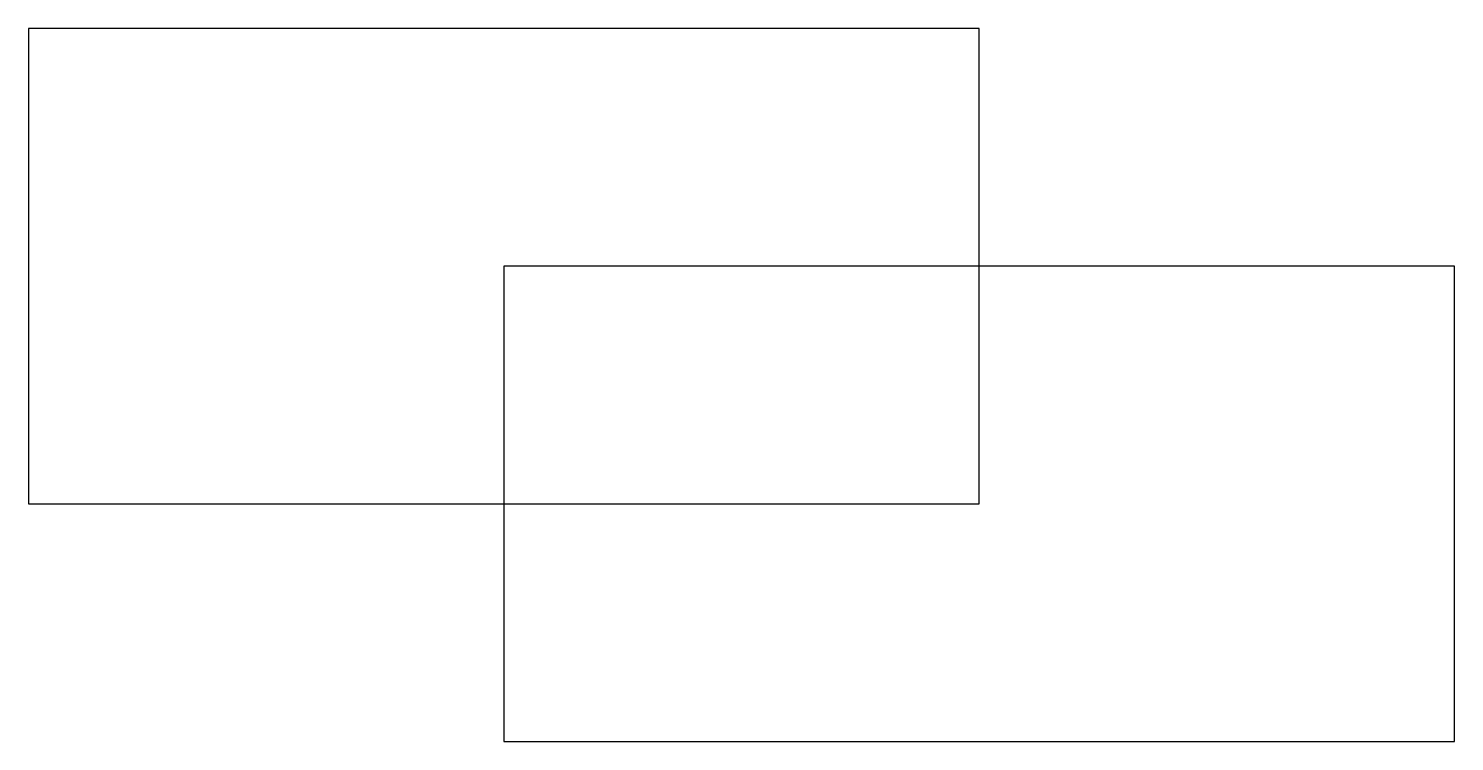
# Model space of a CAD drawing. Header units: millimetres. Extents: x 0 to 60, y -10 to 20.
import ezdxf

# ---------------------------------------------------------------- set-up
doc = ezdxf.new("R2010")
doc.units = ezdxf.units.MM

msp = doc.modelspace()

# ---------------------------------------------------------------- linework, layer by layer
for p, q in [((40, 20), (0, 20)), ((0, 20), (0, 0)), ((40, 0), (40, 20)), ((0, 0), (40, 0))]:
    msp.add_line(p, q)
msp.add_lwpolyline([(20, -10), (60, -10), (60, 10), (20, 10)], close=True)

doc.saveas('drawing.dxf')
